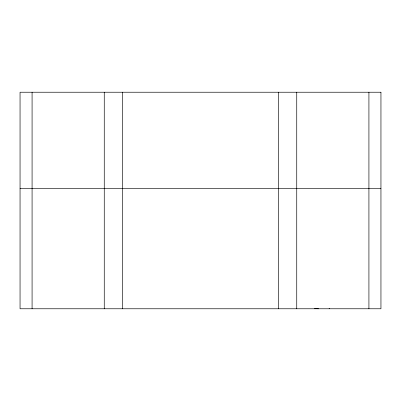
<?xml version="1.0" encoding="UTF-8"?>
<svg xmlns="http://www.w3.org/2000/svg" width="401" height="401" viewBox="0 0 401 401"><rect width="100%" height="100%" fill="white"/><g stroke="black" fill="none" stroke-linecap="round" stroke-linejoin="round"><path stroke-width="0.6" d="M318.529 308.77L314.479 308.58M20.05 188.47L380.95 188.47M329.106 308.59L329.522 308.77M316.534 308.59L316.895 308.77M368.92 92.23L368.92 308.77M296.74 92.23L296.74 308.77M278.695 92.23L278.695 308.77M122.305 92.23L122.305 308.77M104.26 92.23L104.26 308.77M32.08 92.23L32.08 308.77M380.95 92.23L20.05 92.23L20.05 308.77L380.95 308.77L380.95 92.23"/></g></svg>
